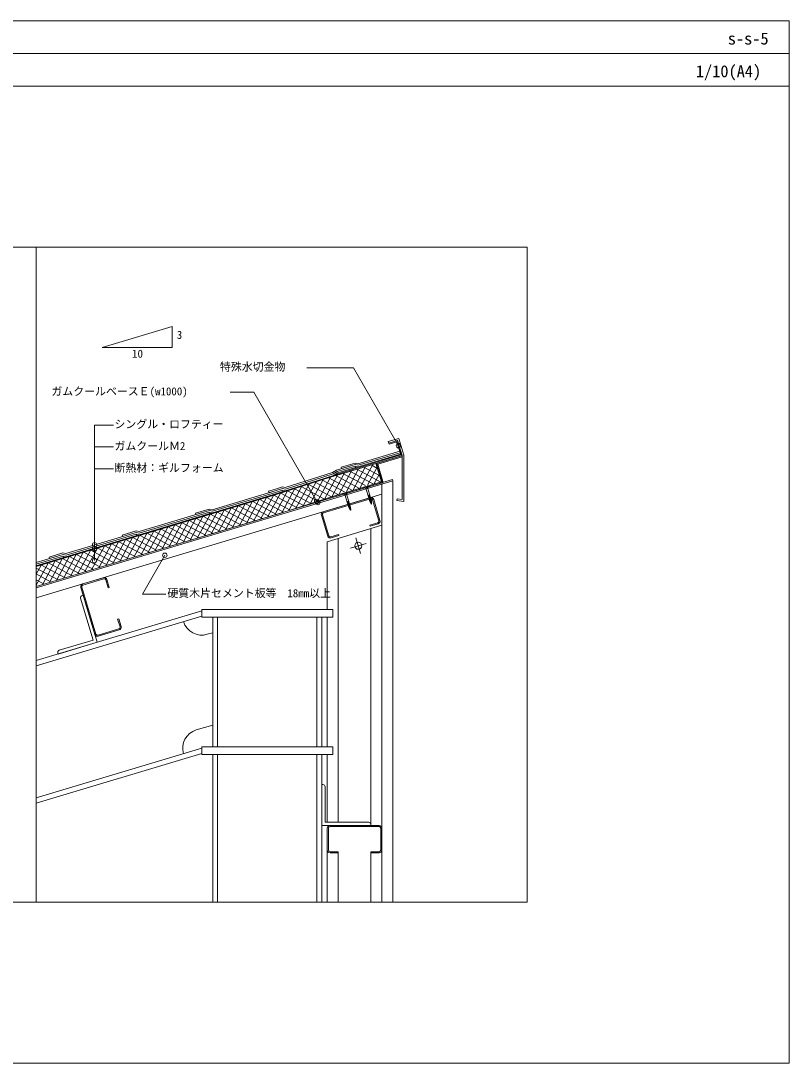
# Model space of a CAD drawing. Units: millimetres, scale not verified. Extents: x -1380 to 1380, y -955 to 955.
# Drawn here: x -28 to 1380, y -955 to 955 of the extents above; entities that cross this region are included whole.
import ezdxf
from ezdxf.enums import TextEntityAlignment as Align

# ---------------------------------------------------------------- set-up
doc = ezdxf.new("R2010")
doc.units = ezdxf.units.MM
doc.header["$LTSCALE"] = 3
for name, color, linetype, lineweight in [('0-0_0', 7, 'Continuous', 18), ('0-1_HATCH', 9, 'Continuous', 18), ('0-3_BOUSUI', 1, 'Continuous', 18), ('0-4_MOJI', 7, 'Continuous', 18), ('0-5_KANAMONO_SCREW', 4, 'Continuous', 18), ('0-6_KANAMONO', 4, 'Continuous', 18), ('0-7_single', 6, 'Continuous', 18), ('0-8_TEKKOTU', 7, 'Continuous', 18), ('0-9_doubuti', 5, 'Continuous', 18), ('0-A_bo-do', 3, 'Continuous', 18), ('0-B_SUNPO', 7, 'Continuous', 18), ('0-C_dannnetu', 1, 'Continuous', 18), ('0-D_WAKU', 7, 'Continuous', 18)]:
    doc.layers.add(name, color=color, linetype=linetype, lineweight=lineweight)
doc.styles.add('ＭＳ ゴシック', font='')
doc.styles.get('ＭＳ ゴシック').set_extended_font_data('MS Gothic')

msp = doc.modelspace()

# ---------------------------------------------------------------- linework, layer by layer
at = {"layer": '0-0_0'}
msp.add_line((-1380.043, 894.978), (1379.957, 894.978), dxfattribs=at)
at = {"layer": '0-1_HATCH'}
for p, q in [((568.609, 92.815), (590.936, 134.279)), ((580.372, 94.569), (603.839, 138.15)), ((593.274, 98.439), (616.741, 142.02)), ((629.273, 121.848), (600.731, 137.217)), ((607.316, 104.427), (624.773, 136.847)), ((625.402, 134.751), (613.633, 141.088)), ((502.322, 70.163), (526.252, 114.605)), ((515.401, 74.361), (539.327, 118.796)), ((528.48, 78.56), (552.229, 122.667)), ((579.8, 94.397), (536.288, 117.827)), ((541.559, 82.759), (565.132, 126.538)), ((592.702, 98.268), (549.121, 121.734)), ((554.567, 86.827), (578.034, 130.408)), ((603.488, 103.278), (562.024, 125.605)), ((618.507, 106.009), (574.926, 129.476)), ((631.409, 109.88), (587.828, 133.347)), ((619.079, 106.181), (628.644, 123.945)), ((450.008, 53.371), (473.936, 97.809)), ((463.085, 57.566), (487.015, 102.008)), ((516.124, 74.594), (473.356, 97.623)), ((476.164, 61.765), (500.094, 106.207)), ((528.711, 78.635), (485.942, 101.664)), ((489.243, 65.964), (513.173, 110.406)), ((541.297, 82.675), (498.529, 105.704)), ((553.996, 86.656), (511.115, 109.745)), ((564.781, 91.666), (523.702, 113.786)), ((631.981, 110.051), (632.515, 111.042)), ((385.497, 34.018), (408.963, 77.599)), ((398.399, 37.889), (421.866, 81.47)), ((453.192, 54.39), (409.687, 77.816)), ((411.301, 41.759), (434.768, 85.34)), ((465.779, 58.431), (422.589, 81.687)), ((424.203, 45.63), (447.778, 89.411)), ((478.365, 62.471), (435.491, 85.557)), ((437.106, 49.501), (460.857, 93.61)), ((490.951, 66.512), (448.183, 89.541)), ((503.538, 70.553), (460.77, 93.582)), ((320.985, 14.664), (344.452, 58.246)), ((333.887, 18.535), (357.354, 62.116)), ((388.756, 34.996), (345.175, 58.463)), ((346.79, 22.406), (370.256, 65.987)), ((401.659, 38.866), (358.077, 62.333)), ((359.692, 26.277), (383.159, 69.858)), ((414.561, 42.737), (370.98, 66.204)), ((372.594, 30.147), (396.061, 73.728)), ((427.463, 46.608), (383.882, 70.075)), ((440.365, 50.479), (396.784, 73.945)), ((256.474, -4.689), (279.94, 38.892)), ((269.376, -0.818), (292.843, 42.763)), ((324.245, 15.642), (280.664, 39.109)), ((282.278, 3.052), (305.745, 46.634)), ((337.147, 19.513), (293.566, 42.98)), ((295.181, 6.923), (318.647, 50.504)), ((350.049, 23.384), (306.468, 46.85)), ((308.083, 10.794), (331.55, 54.375)), ((362.952, 27.254), (319.371, 50.721)), ((375.854, 31.125), (332.273, 54.592)), ((191.962, -24.042), (215.429, 19.539)), ((204.865, -20.172), (228.331, 23.409)), ((259.733, -3.711), (216.152, 19.756)), ((217.767, -16.301), (241.234, 27.28)), ((272.636, 0.16), (229.055, 23.626)), ((230.669, -12.43), (254.136, 31.151)), ((285.538, 4.03), (241.957, 27.497)), ((243.571, -8.56), (267.038, 35.021)), ((298.44, 7.901), (254.859, 31.368)), ((311.342, 11.772), (267.761, 35.238)), ((127.451, -43.396), (150.918, 0.185)), ((140.353, -39.525), (163.82, 4.056)), ((195.222, -23.065), (151.641, 0.402)), ((153.255, -35.654), (176.722, 7.927)), ((208.124, -19.194), (164.543, 4.273)), ((166.158, -31.784), (189.624, 11.797)), ((221.026, -15.323), (177.445, 8.144)), ((179.06, -27.913), (202.527, 15.668)), ((233.929, -11.452), (190.348, 12.014)), ((246.831, -7.582), (203.25, 15.885)), ((75.842, -58.879), (99.308, -15.297)), ((130.71, -42.418), (87.129, -18.951)), ((88.744, -55.008), (112.211, -11.427)), ((143.613, -38.547), (100.032, -15.081)), ((101.646, -51.137), (125.113, -7.556)), ((156.515, -34.677), (112.934, -11.21)), ((114.549, -47.267), (138.015, -3.685)), ((169.417, -30.806), (125.836, -7.339)), ((182.32, -26.935), (138.739, -3.468)), ((11.33, -78.232), (34.797, -34.651)), ((24.233, -74.361), (47.699, -30.78)), ((79.101, -57.901), (35.52, -34.434)), ((37.135, -70.491), (60.602, -26.91)), ((92.004, -54.03), (48.422, -30.563)), ((50.037, -66.62), (73.504, -23.039)), ((104.906, -50.159), (61.325, -26.693)), ((62.939, -62.749), (86.406, -19.168)), ((117.808, -46.289), (74.227, -22.822)), ((-0.043, -79.263), (21.895, -38.522)), ((-0.043, -59.172), (8.992, -42.392)), ((40.394, -69.513), (-0.043, -47.739)), ((53.297, -65.642), (9.716, -42.175)), ((66.199, -61.771), (22.618, -38.305)), ((27.492, -73.383), (-0.043, -58.557)), ((14.59, -77.254), (-0.043, -69.375)), ((1.688, -81.125), (-0.043, -80.193))]:
    msp.add_line(p, q, dxfattribs=at)
at = {"layer": '0-3_BOUSUI'}
for p, q in [((-0.043, -81.644), (653.003, 114.27)), ((-0.043, -83.732), (653.577, 112.354)), ((653.003, 114.27), (653.577, 112.354))]:
    msp.add_line(p, q, dxfattribs=at)
for points in [[(667.783, 160.987), (552.676, 126.455), (545.147, 122.108), (439.363, 88.285), (-0.474, -43.666)], [(668.214, 159.55), (553.274, 125.068), (545.746, 120.722), (539.034, 118.708), (439.808, 86.852), (-0.043, -45.103)]]:
    msp.add_lwpolyline(points, dxfattribs=at)
at = {"layer": '0-4_MOJI'}
for p, q in [((249.309, 356.387), (249.309, 394.901)), ((581.364, 319.321), (495.764, 319.321)), ((663.827, 176.49), (581.364, 319.321)), ((398.611, 274.298), (355.811, 274.298)), ((514.064, 74.327), (398.611, 274.298)), ((141.534, 214.145), (106.958, 214.145)), ((106.958, -34.055), (106.958, 214.145)), ((141.534, 174.145), (106.958, 174.145)), ((141.534, 134.145), (106.958, 134.145)), ((235.83, -24.32), (194.689, -95.579)), ((194.689, -95.579), (237.489, -95.579))]:
    msp.add_line(p, q, dxfattribs=at)
msp.add_lwpolyline([(249.309, 356.387), (120.93, 356.387), (249.309, 394.901)], dxfattribs=at)
for centre in [(663.827, 176.49), (514.064, 74.327), (516.443, 72.095), (106.958, -5.196), (106.958, -12.246), (106.958, -34.055), (235.83, -24.32)]:
    msp.add_circle(centre, 4, dxfattribs=at)
at = {"layer": '0-5_KANAMONO_SCREW'}
for p, q in [((600.065, 100.163), (609.643, 103.037)), ((604.151, 98.722), (600.065, 100.163)), ((607.024, 99.584), (604.151, 98.722)), ((604.151, 98.722), (611.44, 74.426)), ((609.643, 103.037), (607.024, 99.584)), ((607.024, 99.584), (614.313, 75.288)), ((561.752, 88.669), (571.33, 91.543)), ((565.838, 87.228), (561.752, 88.669)), ((568.711, 88.091), (565.838, 87.228)), ((565.838, 87.228), (573.127, 62.932)), ((571.33, 91.543), (568.711, 88.091)), ((568.711, 88.091), (576, 63.794)), ((611.309, 85.302), (608.723, 83.482)), ((611.596, 84.345), (609.01, 82.525)), ((611.88, 83.399), (609.294, 81.58)), ((612.167, 82.442), (609.581, 80.622)), ((612.455, 81.484), (609.869, 79.664)), ((612.742, 80.526), (610.156, 78.706)), ((613.029, 79.568), (610.443, 77.748)), ((613.317, 78.61), (610.731, 76.79)), ((613.604, 77.652), (611.018, 75.833)), ((613.891, 76.695), (611.305, 74.875)), ((572.996, 73.808), (570.41, 71.989)), ((573.283, 72.851), (570.697, 71.031)), ((573.567, 71.906), (570.981, 70.086)), ((573.854, 70.948), (571.268, 69.128)), ((574.142, 69.99), (571.556, 68.17)), ((574.429, 69.032), (571.843, 67.212)), ((574.716, 68.074), (572.13, 66.254)), ((575.004, 67.116), (572.418, 65.296)), ((575.291, 66.159), (572.705, 64.339)), ((575.578, 65.201), (572.992, 63.381)), ((573.127, 62.932), (575.434, 58.723)), ((575.866, 64.243), (573.371, 62.487)), ((576.048, 63.211), (573.829, 61.65)), ((576.138, 62.114), (574.288, 60.813)), ((576.227, 61.017), (574.747, 59.976)), ((576.317, 59.92), (575.206, 59.138)), ((575.434, 58.723), (576.154, 58.061)), ((576, 63.794), (576.392, 59.01)), ((576.392, 59.01), (576.154, 58.061)), ((611.44, 74.426), (613.747, 70.217)), ((614.179, 75.737), (611.684, 73.981)), ((614.361, 74.705), (612.143, 73.144)), ((614.451, 73.608), (612.601, 72.307)), ((614.54, 72.511), (613.06, 71.47)), ((614.63, 71.414), (613.519, 70.632)), ((613.747, 70.217), (614.467, 69.555)), ((614.313, 75.288), (614.705, 70.504)), ((614.705, 70.504), (614.467, 69.555))]:
    msp.add_line(p, q, dxfattribs=at)
for points in [[(608.148, 85.398), (611.022, 86.26), (608.436, 84.44)], [(569.835, 73.904), (572.709, 74.766), (570.123, 72.946)]]:
    msp.add_lwpolyline(points, dxfattribs=at)
at = {"layer": '0-6_KANAMONO'}
for p, q in [((661.413, 185.699), (646.088, 181.101)), ((670.417, 159.167), (662.658, 185.028)), ((633.414, 111.525), (624.219, 142.176))]:
    msp.add_line(p, q, dxfattribs=at)
for points in [[(646.088, 181.101), (646.663, 179.186), (661.03, 183.496), (668.214, 159.55), (553.274, 125.068), (553.849, 123.153), (669.746, 157.922)], [(670.577, 158.631), (662.371, 185.986), (646.088, 181.101), (645.226, 183.975), (664.382, 189.722), (673.577, 159.071)], [(625.56, 144.666), (670.003, 157.999), (670.577, 156.083), (626.134, 142.75), (635.617, 111.142)], [(670.577, 158.631), (670.577, 77.647), (661.296, 79.283), (660.775, 76.329), (673.577, 74.071), (673.577, 159.071)], [(634.276, 108.652), (549.987, 83.365), (549.412, 85.281), (632.743, 110.28)]]:
    msp.add_lwpolyline(points, dxfattribs=at)
for centre, radius, start, end in [((661.7, 184.741), 1, 16.69924, 106.69924), ((669.459, 158.88), 1, 286.69924, 16.69924), ((626.134, 142.75), 2, 106.69924, 196.69924), ((632.456, 111.238), 1, 286.69924, 16.69924), ((633.701, 110.567), 2, 286.69924, 16.69924)]:
    msp.add_arc(centre, radius, start, end, dxfattribs=at)
at = {"layer": '0-7_single'}
for points in [[(667.783, 160.987), (589.964, 137.641), (584.514, 138.93), (551.559, 129.043), (544.03, 124.696), (456.656, 96.776), (451.378, 98.024), (437.714, 93.637), (426.818, 90.368), (426.013, 93.05), (436.889, 96.313), (451.264, 100.928), (456.544, 99.68), (542.913, 127.285), (550.441, 131.631), (584.428, 141.827), (589.878, 140.539), (666.978, 163.669)], [(666.978, 163.669), (589.878, 140.539), (584.428, 141.827), (559.734, 134.419), (558.89, 137.089), (584.342, 144.725), (589.792, 143.436), (666.173, 166.351)], [(292.722, 50.139), (317.427, 57.551), (322.877, 56.262), (438.538, 90.961), (451.492, 95.12), (456.768, 93.873), (545.147, 122.108), (552.676, 126.455), (585.319, 136.248), (584.514, 138.93), (551.559, 129.043), (544.03, 124.696), (456.656, 96.776), (451.378, 98.024), (437.714, 93.637), (322.791, 59.16), (317.341, 60.448), (291.918, 52.821)], [(158.667, 9.923), (183.331, 17.322), (188.781, 16.034), (317.513, 54.653), (322.962, 53.365), (439.363, 88.285), (452.337, 92.45), (451.492, 95.12), (438.538, 90.961), (322.877, 56.262), (317.427, 57.551), (188.695, 18.931), (183.245, 20.219), (157.862, 12.605)], [(318.317, 51.971), (188.867, 13.136), (183.417, 14.424), (54.685, -24.195), (49.235, -22.907), (24.571, -30.306), (23.767, -27.624), (49.149, -20.009), (54.599, -21.298), (183.331, 17.322), (188.781, 16.034), (317.513, 54.653)]]:
    msp.add_lwpolyline(points, close=True, dxfattribs=at)
for points in [[(-0.066, -37.697), (49.235, -22.907), (54.685, -24.195), (183.417, 14.424), (184.222, 11.743), (54.771, -27.093), (49.321, -25.804), (-0.066, -40.621)], [(-0.066, -40.621), (49.321, -25.804), (50.126, -28.486), (-0.066, -43.544)]]:
    msp.add_lwpolyline(points, dxfattribs=at)
at = {"layer": '0-8_TEKKOTU'}
for p, q in [((586.02, 7.429), (594.64, -21.305)), ((604.698, -2.628), (575.963, -11.248)), ((-0.043, -226.776), (303.566, -135.694)), ((323.566, -137.995), (323.566, -375.607)), ((332.566, -137.995), (332.566, -375.607)), ((514.566, -137.995), (514.566, -375.607)), ((523.566, -137.995), (523.566, -375.607)), ((313.623, -169.218), (323.566, -166.235)), ((293.509, -344.385), (323.566, -335.368)), ((-0.043, -468.991), (303.566, -377.909)), ((303.566, -377.909), (303.566, -387.305)), ((-0.043, -478.388), (303.566, -387.305)), ((323.566, -389.607), (323.566, -660.022)), ((332.566, -389.607), (332.566, -660.022)), ((514.566, -389.607), (514.566, -660.022)), ((523.566, -389.607), (523.566, -660.022))]:
    msp.add_line(p, q, dxfattribs=at)
msp.add_lwpolyline([(-0.043, -217.38), (303.566, -126.297), (303.566, -135.694)], dxfattribs=at)
for points in [[(303.566, -137.995), (543.566, -137.995), (543.566, -123.995), (303.566, -123.995)], [(303.566, -389.607), (543.566, -389.607), (543.566, -375.607), (303.566, -375.607)]]:
    msp.add_lwpolyline(points, close=True, dxfattribs=at)
msp.add_circle((590.33, -6.938), 6.5, dxfattribs=at)
for centre, start, end in [((303.566, -135.694), 196.69924, 286.69924), ((303.566, -377.909), 106.69924, 196.69924)]:
    msp.add_arc(centre, 35, start, end, dxfattribs=at)
at = {"layer": '0-9_doubuti'}
for p, q in [((633.577, -660.022), (633.577, 106.354)), ((653.577, -660.022), (653.577, 112.354)), ((612.312, 81.182), (526.108, 55.321)), ((526.683, 53.405), (612.887, 79.266)), ((616.622, 77.255), (628.116, 38.942)), ((630.032, 39.517), (618.538, 77.83)), ((522.755, 49.095), (534.249, 10.782)), ((536.165, 11.356), (524.671, 49.669)), ((533.577, 0.571), (633.577, 30.571)), ((613.577, -519.607), (613.577, 24.571)), ((533.577, -123.995), (533.577, 0.571)), ((554.268, 13.655), (539.901, 9.345)), ((553.577, -513.607), (553.577, 6.571)), ((123.491, -65.464), (85.178, -76.958)), ((85.753, -78.874), (124.066, -67.38)), ((81.826, -83.184), (107.687, -169.388)), ((109.603, -168.814), (83.741, -82.609)), ((149.353, -141.228), (153.663, -155.596)), ((533.577, -375.607), (533.577, -137.995)), ((151.651, -159.331), (113.338, -170.825)), ((113.913, -172.741), (152.226, -161.247)), ((533.577, -513.607), (533.577, -389.607)), ((533.577, -524.607), (533.577, -564.607)), ((535.577, -564.607), (535.577, -524.607)), ((628.577, -519.607), (538.577, -519.607)), ((538.577, -521.607), (628.577, -521.607)), ((631.577, -524.607), (631.577, -564.607)), ((633.577, -564.607), (633.577, -524.607)), ((533.577, -564.607), (533.577, -660.022)), ((553.577, -567.607), (538.577, -567.607)), ((553.577, -569.607), (553.577, -660.022)), ((613.577, -569.607), (613.577, -660.022))]:
    msp.add_line(p, q, dxfattribs=at)
for points in [[(626.105, 35.206), (611.738, 30.896), (612.312, 28.98), (626.68, 33.291)], [(540.475, 7.429), (554.843, 11.74), (554.268, 13.655)], [(127.801, -69.391), (132.112, -83.759), (134.027, -83.184), (129.717, -68.817)], [(155.578, -155.021), (151.268, -140.654), (149.353, -141.228)], [(538.577, -569.607), (553.577, -569.607), (553.577, -567.607)], [(628.577, -567.607), (613.577, -567.607), (613.577, -569.607), (628.577, -569.607)]]:
    msp.add_lwpolyline(points, dxfattribs=at)
for centre, radius, start, end in [((613.749, 76.393), 5, 16.69924, 106.69924), ((613.749, 76.393), 3, 16.69924, 106.69924), ((527.545, 50.532), 5, 106.69924, 196.69924), ((527.545, 50.532), 3, 106.69924, 196.69924), ((625.243, 38.08), 3, 286.69924, 16.69924), ((625.243, 38.08), 5, 286.69924, 16.69924), ((539.039, 12.218), 5, 196.69924, 286.69924), ((539.039, 12.218), 3, 196.69924, 286.69924), ((124.928, -70.253), 5, 16.69924, 106.69924), ((124.928, -70.253), 3, 16.69924, 106.69924), ((86.615, -81.747), 5, 106.69924, 196.69924), ((86.615, -81.747), 3, 106.69924, 196.69924), ((112.476, -167.952), 5, 196.69924, 286.69924), ((112.476, -167.952), 3, 196.69924, 286.69924), ((150.789, -156.458), 3, 286.69924, 16.69924), ((150.789, -156.458), 5, 286.69924, 16.69924), ((538.577, -524.607), 5, 90, 180), ((538.577, -524.607), 3, 90, 180), ((628.577, -524.607), 5, 0, 90), ((628.577, -524.607), 3, 360, 90), ((538.577, -564.607), 5, 180, 270), ((538.577, -564.607), 3, 180, 270), ((628.577, -564.607), 3, 270, 0), ((628.577, -564.607), 5, 270, 0)]:
    msp.add_arc(centre, radius, start, end, dxfattribs=at)
at = {"layer": '0-A_bo-do'}
for p, q in [((-0.043, -83.732), (653.577, 112.354)), ((-0.043, -83.732), (653.577, 112.354)), ((-0.043, -102.525), (633.577, 87.562))]:
    msp.add_line(p, q, dxfattribs=at)
at = {"layer": '0-B_SUNPO'}
for points in [[(84.224, -98.137), (86.139, -97.563), (112.001, -183.767), (40.164, -205.318), (39.589, -203.402)], [(42.271, -198.422), (104.53, -179.744), (81.542, -103.118)], [(613.566, -517.607), (613.566, -519.607), (523.566, -519.607), (523.566, -444.607), (525.566, -444.607)], [(529.566, -448.607), (529.566, -513.607), (609.566, -513.607)]]:
    msp.add_lwpolyline(points, dxfattribs=at)
for centre, start, end in [((85.373, -101.969), 106.69924, 196.69924), ((43.42, -202.253), 106.69924, 196.69924), ((525.566, -448.607), 0, 90), ((609.566, -517.607), 0, 90)]:
    msp.add_arc(centre, 4, start, end, dxfattribs=at)
at = {"layer": '0-C_dannnetu'}
for p, q in [((632.743, 110.28), (622.686, 143.804)), ((-0.043, -83.732), (653.577, 112.354))]:
    msp.add_line(p, q, dxfattribs=at)
for points in [[(622.686, 143.804), (539.034, 118.708), (439.808, 86.852), (-0.043, -45.103)], [(632.743, 110.28), (549.412, 85.281), (450.187, 53.425), (-0.043, -81.644)]]:
    msp.add_lwpolyline(points, dxfattribs=at)
at = {"layer": '0-D_WAKU'}
msp.add_line((-0.043, 539.978), (-0.043, -660.022), dxfattribs=at)
for points in [[(-1380.043, -955.022), (1379.957, -955.022), (1379.957, 954.978), (-1380.043, 954.978)], [(1379.957, 834.978), (-1380.043, 834.978), (-1380.043, 954.978), (1379.957, 954.978)], [(-900.043, -660.022), (899.957, -660.022), (899.957, 539.978), (-900.043, 539.978)]]:
    msp.add_lwpolyline(points, close=True, dxfattribs=at)

# ---------------------------------------------------------------- texts
at = {"layer": '0-4_MOJI', "style": 'ＭＳ ゴシック'}
for s, p in [('3', (257.752, 367.84)), ('10', (175.774, 333.318)), ('特殊水切金物', (336.824, 309.321)), ('ガムクールベースＥ(w1000)', (27.938, 264.298)), ('シングル・ロフティー', (143.534, 204.145)), ('ガムクールＭ2', (143.534, 164.145)), ('断熱材：ギルフォーム', (143.534, 124.145)), ('硬質木片セメント板等\u300018mm以上', (240.489, -105.579))]:
    msp.add_text(s, height=14.66, dxfattribs=at).set_placement(p, align=Align.BOTTOM_LEFT)
at = {"layer": '0-D_WAKU', "style": 'ＭＳ ゴシック'}
for s, p in [('s-s-5', (1267.495, 904.978)), ('1/10(A4)', (1209.018, 844.978))]:
    msp.add_text(s, height=21.99, dxfattribs=at).set_placement(p, align=Align.BOTTOM_LEFT)

doc.saveas('drawing.dxf')
